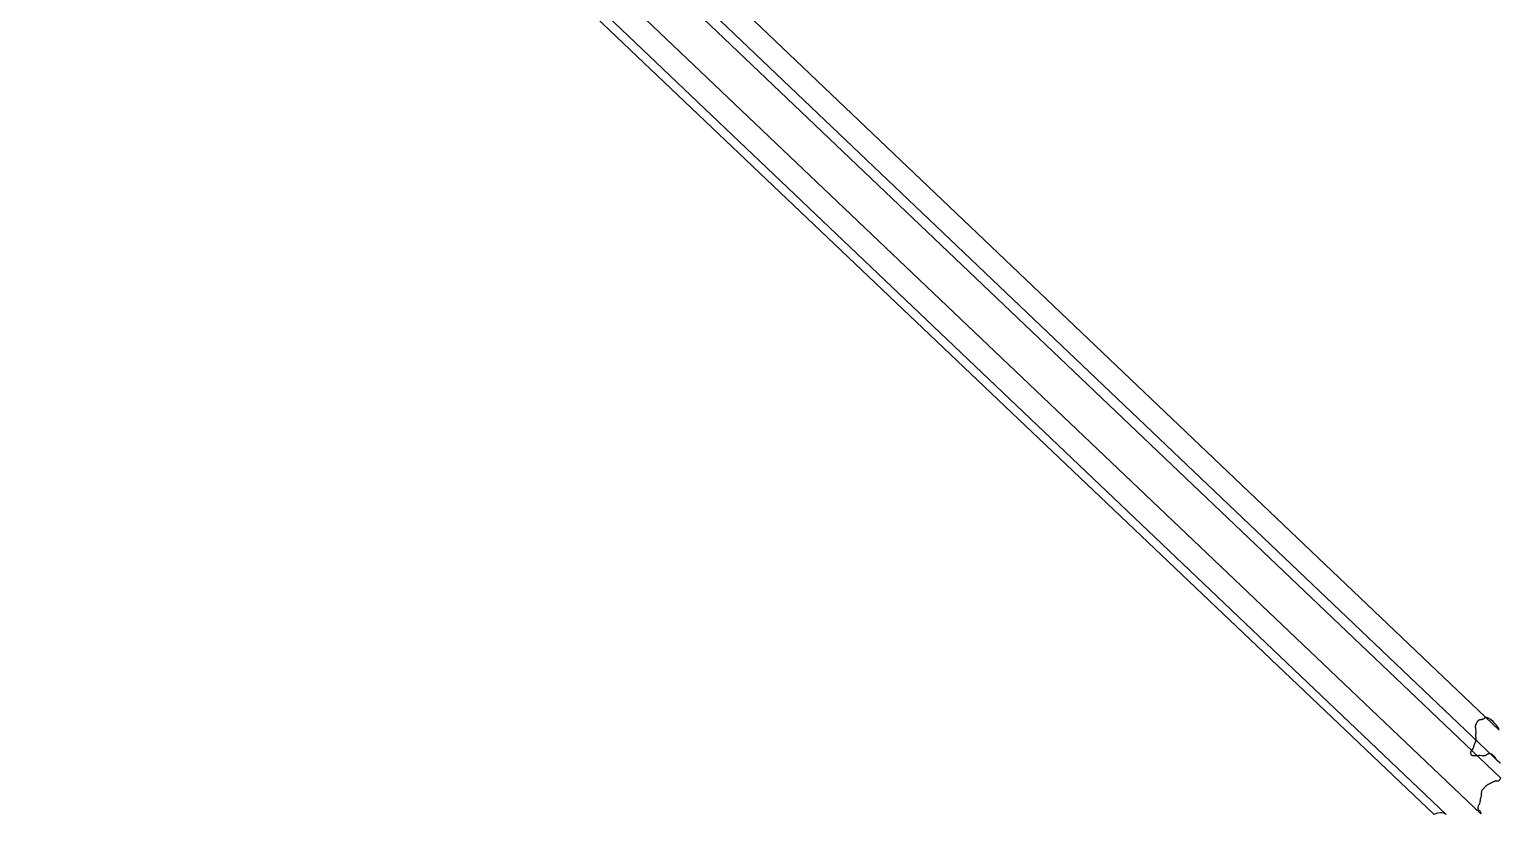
# Model space of a CAD drawing. Extents: x 6438959 to 7279357, y 1424492 to 2039161.
# Drawn here: x 6859158 to 7279357, y 1432419 to 1656630 of the extents above; entities that cross this region are included whole.
import ezdxf

# ---------------------------------------------------------------- set-up
doc = ezdxf.new("R2010")
doc.units = 21
doc.layers.add('COUNTY_BOUNDARY', color=40, linetype='Continuous')

msp = doc.modelspace()

# ---------------------------------------------------------------- linework, layer by layer
at = {"layer": 'COUNTY_BOUNDARY'}
for points in [[(6841518, 1872996), (7278929, 1456544), (7278829, 1456598), (7278818, 1456607), (7278779, 1456688), (7278838, 1456774), (7278821, 1456873), (7278657, 1457226), (7278628, 1457297), (7278599, 1457369), (7278504, 1457439), (7278435, 1457579), (7278326, 1457741), (7278067, 1458087), (7277929, 1458243), (7277729, 1458430), (7277528, 1458597), (7277100, 1459142), (7276881, 1459308), (7276670, 1459541), (7276617, 1459580), (7276366, 1459696), (7276301, 1459705), (7276198, 1459729), (7276140, 1459760), (7276081, 1459859), (7276047, 1459878), (7275886, 1459931), (7275784, 1459965), (7275616, 1460041), (7275411, 1460093), (7275305, 1460101), (7274937, 1460061), (7274807, 1459998), (7274734, 1459821), (7274597, 1459735), (7274509, 1459709), (7274314, 1459687), (7274258, 1459653), (7274220, 1459585), (7274176, 1459557), (7273966, 1459524), (7273890, 1459504), (7273635, 1459482), (7273312, 1459454), (7273212, 1459420), (7273084, 1459330), (7273002, 1459244), (7272903, 1459181), (7272849, 1459124), (7272755, 1459000), (7272690, 1458916), (7272553, 1458671), (7272532, 1458627), (7272489, 1458543), (7272453, 1458511), (7272440, 1458500), (7272425, 1458475), (7272394, 1458421), (7272340, 1458275), (7272247, 1458103), (7272236, 1458046), (7272217, 1457971), (7272176, 1457921), (7272154, 1457746), (7272145, 1457676), (7272089, 1457490), (7272101, 1457374), (7272156, 1457271), (7272160, 1457051), (7272227, 1456773), (7272243, 1456579), (7272238, 1456228), (7272268, 1456063), (7272284, 1455791), (7272251, 1455639), (7272244, 1455432), (7272207, 1455343), (7272204, 1455337), (7272232, 1455212), (7272210, 1455032), (7272241, 1454854), (7272238, 1454686), (7272262, 1454533), (7272300, 1454278), (7272286, 1454019), (7272299, 1453838), (7272284, 1453775), (7272219, 1453647), (7272219, 1453453), (7272159, 1453214), (7272103, 1453082), (7272065, 1453046), (7272044, 1452977), (7272007, 1452924), (7271984, 1452810), (7271882, 1452629), (7271788, 1452359), (7271749, 1452177), (7271707, 1451978), (7271648, 1451848), (7271593, 1451648), (7271500, 1451462), (7271442, 1451303), (7271401, 1451222), (7270966, 1450655), (7270931, 1450584), (7270896, 1450514), (7270873, 1450469), (7270863, 1450441), (7270771, 1450174), (7270788, 1449915), (7270798, 1449869), (7270809, 1449822), (7270818, 1449778), (7270828, 1449735), (7270830, 1449726), (7270906, 1449575), (7271094, 1449395), (7271199, 1449343), (7271301, 1449315), (7271411, 1449310), (7271458, 1449308), (7271505, 1449305), (7271882, 1449287), (7272010, 1449258), (7272217, 1449301), (7272600, 1449283), (7273125, 1449344), (7273243, 1449329), (7273453, 1449347), (7274043, 1449267), (7274188, 1449269), (7274438, 1449244), (7274461, 1449240), (7274485, 1449237), (7274526, 1449231), (7274536, 1449232), (7274722, 1449262), (7274925, 1449321), (7275056, 1449332), (7275183, 1449423), (7275354, 1449493), (7275493, 1449631), (7275578, 1449669), (7275696, 1449752), (7275725, 1449762), (7275773, 1449779), (7275820, 1449797), (7275957, 1449847), (7276046, 1449862), (7276178, 1449854), (7276447, 1449812), (7276543, 1449796), (7276557, 1449792), (7276683, 1449755), (7276892, 1449645), (7276996, 1449555), (7277026, 1449529), (7277055, 1449503), (7277060, 1449499), (7277326, 1449266), (7277452, 1449117), (7277886, 1448467), (7278074, 1448218), (7278090, 1448197), (7278143, 1448120), (7278196, 1448042), (7278248, 1447968), (7278364, 1447844), (7278386, 1447829), (7278486, 1447761), (7278498, 1447753), (7278587, 1447693), (7278646, 1447653), (7278738, 1447562), (7278923, 1447462), (7279050, 1447331), (7279067, 1447318), (7279093, 1447297), (7279194, 1447218), (7279225, 1447178), (7279267, 1447126), (6841645, 1863648)], [(6841674, 1859683), (7279357, 1442952), (7279343, 1442923), (7279332, 1442897), (7279306, 1442840), (7279195, 1442561), (7279193, 1442555), (7279068, 1442346), (7279047, 1442319), (7279030, 1442297), (7278985, 1442237), (7278964, 1442215), (7278915, 1442166), (7278777, 1442035), (7278640, 1441983), (7278577, 1441960), (7278450, 1441942), (7278319, 1441932), (7278128, 1441932), (7277969, 1441923), (7277832, 1441920), (7277707, 1441889), (7277576, 1441862), (7277466, 1441827), (7277358, 1441791), (7277283, 1441750), (7277260, 1441739), (7277194, 1441708), (7277175, 1441699), (7277113, 1441672), (7277041, 1441644), (7277000, 1441623), (7276985, 1441615), (7276939, 1441580), (7276923, 1441572), (7276801, 1441509), (7276714, 1441470), (7276575, 1441410), (7276483, 1441373), (7276472, 1441366), (7276345, 1441293), (7276184, 1441194), (7276071, 1441145), (7276003, 1441122), (7275968, 1441110), (7275836, 1441045), (7275765, 1441000), (7275742, 1440986), (7275611, 1440915), (7275543, 1440847), (7275529, 1440833), (7275322, 1440700), (7275193, 1440569), (7275168, 1440545), (7275011, 1440410), (7274993, 1440391), (7274850, 1440238), (7274671, 1440022), (7274643, 1439991), (7274584, 1439929), (7274526, 1439867), (7274504, 1439843), (7274467, 1439786), (7274433, 1439734), (7274349, 1439651), (7274236, 1439575), (7274228, 1439570), (7274126, 1439450), (7274054, 1439351), (7273975, 1439224), (7273965, 1439186), (7273931, 1439057), (7273912, 1438988), (7273886, 1438895), (7273875, 1438818), (7273861, 1438720), (7273826, 1438568), (7273825, 1438537), (7273817, 1438390), (7273822, 1438213), (7273824, 1438156), (7273841, 1437979), (7273850, 1437907), (7273855, 1437869), (7273832, 1437747), (7273811, 1437642), (7273793, 1437555), (7273752, 1437401), (7273735, 1437337), (7273669, 1437133), (7273666, 1437126), (7273572, 1436864), (7273546, 1436644), (7273536, 1436581), (7273531, 1436548), (7273520, 1436484), (7273493, 1436382), (7273476, 1436319), (7273474, 1436292), (7273445, 1436015), (7273423, 1435923), (7273385, 1435768), (7273350, 1435562), (7273232, 1435357), (7273213, 1435325), (7273073, 1435081), (7272997, 1434904), (7272939, 1434717), (7272896, 1434526), (7272880, 1434347), (7272858, 1434205), (7272877, 1434079), (7272887, 1433981), (7272913, 1433905), (7272952, 1433833), (7273031, 1433758), (7273100, 1433713), (7273125, 1433697), (7273304, 1433585), (7273351, 1433545), (7273436, 1433451), (7273508, 1433353), (7273642, 1433051), (7273655, 1433018), (7273698, 1432901), (7273692, 1432763), (7273677, 1432648), (6835619, 1849275)], [(6826223, 1848917), (7263777, 1432439), (7263111, 1432788), (7263062, 1432814), (7262601, 1432905), (7262591, 1432906), (7262505, 1432924), (7262156, 1432924), (7261337, 1432776), (7261322, 1432774), (7260746, 1432661), (7260411, 1432419), (6822355, 1849003)]]:
    msp.add_lwpolyline(points, dxfattribs=at)

doc.saveas('drawing.dxf')
